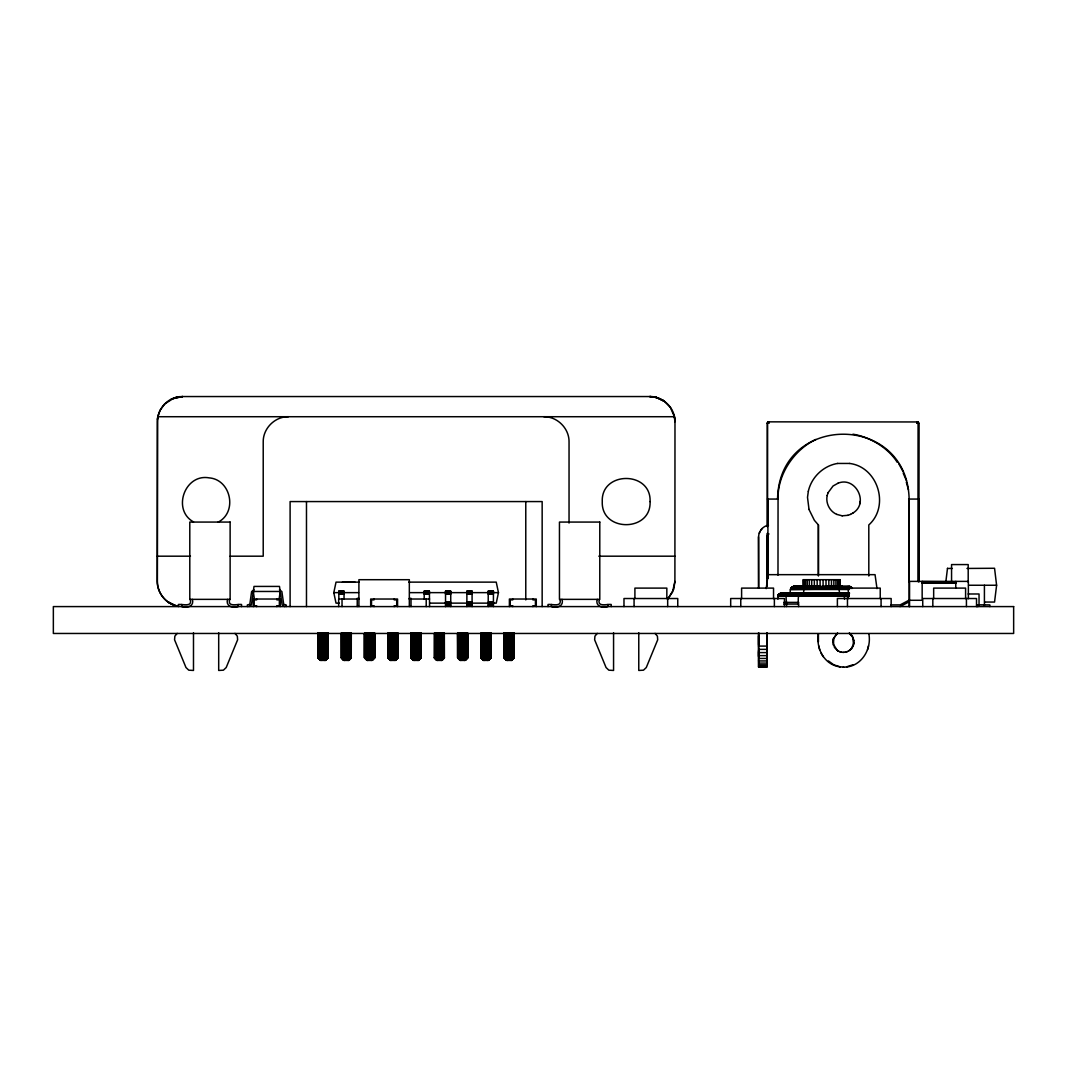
<?xml version="1.0" encoding="UTF-8"?>
<svg xmlns="http://www.w3.org/2000/svg" width="1067" height="1067" viewBox="0 0 1067 1067"><rect width="100%" height="100%" fill="white"/><g stroke="black" fill="none" stroke-linecap="round" stroke-linejoin="round"><path stroke-width="1.5" d="M325.542 660.366L328.036 657.846L328.076 633.051L328.036 657.846L325.555 660.366L320.527 660.366L318.006 657.846L318.006 633.051M364.994 633.051L364.914 657.846L367.248 660.366L365.087 657.846L364.714 633.051L364.767 657.846L367.181 660.366L364.581 657.846L364.567 633.051L364.661 657.846L367.061 660.366L372.103 660.366L374.624 657.846L374.624 633.051L374.584 657.846L372.09 660.366L374.517 657.846L374.464 633.051L374.517 657.846L371.996 660.366L374.264 657.846L374.33 633.051M421.052 657.846L420.998 633.051L421.052 657.846L411.088 657.846L411.168 633.051L411.088 657.846L413.663 660.366L411.128 657.846L411.115 633.051L411.208 657.846L413.609 660.366L418.651 660.366L421.172 657.846L421.172 633.051L421.132 657.846L418.624 660.366L421.052 657.846L421.145 633.051M504.624 633.051L504.544 657.846L506.878 660.366L504.291 657.846L504.198 633.051L504.184 657.846L506.705 660.366L511.733 660.366L514.254 657.846L514.254 633.051M767.04 644.761L767.013 635.585L767.013 667.102L758.61 667.102L758.61 635.625L758.637 644.761M777.91 599.174L778.216 595.079L780.684 593.199L849.385 593.145M786.299 606.59C787.926 603.602 782.778 591.491 790.5 593.145C787.966 584.623 799.17 585.356 804.305 586.423L804.305 579.701M798.636 606.59C798.69 602.722 796.049 591.932 803.651 593.145L803.784 588.357L804.798 586.477M318.286 633.051L318.219 657.846L320.634 660.366L318.046 657.846L318.019 633.051L318.366 657.846L320.7 660.366L318.54 657.846L318.459 633.051L318.366 657.846M325.448 660.366L327.862 657.846L327.782 633.051L327.862 657.846L325.502 660.366L327.716 657.846L327.636 633.051L327.542 657.846L325.288 660.366L327.329 657.846L327.436 633.051L327.542 657.846M374.584 657.846L374.557 633.051L374.624 657.846L364.554 657.846L364.621 633.051L364.554 657.846L367.128 660.366M364.661 657.846L364.714 633.051M411.208 657.846L411.248 633.051L411.315 657.846L413.716 660.366L411.449 657.846M411.315 657.846L411.382 633.051L411.635 657.846L413.876 660.366L411.835 657.846M465.132 660.366L467.599 657.846L467.426 633.051L467.493 657.846L465.079 660.366L467.679 657.846L467.693 633.051L467.706 657.846L465.199 660.366L460.157 660.366L457.743 657.846L457.93 633.051L458.17 657.846L460.424 660.366L458.383 657.846M504.718 657.846L504.824 633.051L504.931 657.846L507.078 660.366L504.718 657.846L504.344 633.051L504.224 657.846L506.718 660.366M506.812 660.366L504.398 657.846L504.344 633.051M504.398 657.846L504.464 633.051M758.637 650.003L758.61 656.592L758.584 651.604M767.04 650.003L767.013 656.592L766.973 650.003M318.54 657.846L318.646 633.051M325.062 660.366L327.089 657.846L327.209 633.051L327.329 657.846M365.087 657.846L365.181 633.051L365.287 657.846L367.435 660.366M365.287 657.846L365.407 633.051L365.528 657.846L367.555 660.366L365.808 657.846M371.609 660.366L373.637 657.846L373.757 633.051M373.877 657.846L371.729 660.366L374.09 657.846L374.17 633.051L374.264 657.846M411.635 657.846L411.729 633.051M418.157 660.366L420.185 657.846L420.305 633.051M420.425 657.846L418.277 660.366L420.625 657.846L420.718 633.051L420.945 657.846L418.544 660.366L420.811 657.846M458.076 633.051L457.996 657.846L460.33 660.366L457.85 657.846L457.663 633.051L457.636 657.846L460.157 660.366L457.676 657.846L457.636 633.051L457.676 657.846L467.706 657.846L467.546 633.051M458.17 657.846L458.277 633.051M466.452 657.846L464.572 660.366L466.732 657.846L466.839 633.051L466.973 657.846L464.825 660.366M466.973 657.846L467.066 633.051L467.173 657.846L464.932 660.366L467.346 657.846L467.266 633.051L467.173 657.846M504.931 657.846L505.038 633.051L505.171 657.846L507.198 660.366M513.507 657.846L511.36 660.366L513.267 657.846L513.387 633.051M513.72 657.846L513.801 633.051L513.894 657.846L511.56 660.366L513.72 657.846L513.614 633.051M318.753 657.846L320.9 660.366L318.993 657.846L319.113 633.051M321.3 660.366L319.553 657.846L319.713 633.051M324.781 660.366L326.529 657.846L326.675 633.051M365.528 657.846L365.661 633.051M367.835 660.366L366.101 657.846L366.248 633.051M371.329 660.366L373.077 657.846L373.21 633.051M414.103 660.366L412.075 657.846L412.209 633.051M414.383 660.366L412.636 657.846L412.796 633.051M417.877 660.366L419.624 657.846L419.758 633.051M460.651 660.366L458.623 657.846L458.757 633.051M460.931 660.366L459.183 657.846L459.343 633.051M464.425 660.366L466.159 657.846L466.306 633.051M505.171 657.846L505.291 633.051M507.479 660.366L505.731 657.846L505.891 633.051M510.96 660.366L512.707 657.846L512.854 633.051M190.206 599.361C192.7 607.523 182.684 603.922 178.362 604.482L178.362 606.59M321.634 660.366L320.22 657.846L320.393 633.051M322.007 660.366L320.967 657.846L321.154 633.051M323.674 660.366L324.515 633.051M324.075 660.366L325.115 657.846L325.302 633.051M324.448 660.366L325.862 657.846L326.035 633.051M368.168 660.366L366.768 657.846L366.941 633.051M368.542 660.366L367.515 657.846L367.702 633.051M370.222 660.366L371.049 633.051M370.622 660.366L371.663 657.846L371.85 633.051M370.996 660.366L372.41 657.846L372.57 633.051M414.716 660.366L413.302 657.846L413.489 633.051M415.09 660.366L414.049 657.846L414.249 633.051M416.77 660.366L417.597 633.051M417.17 660.366L418.211 657.846L418.397 633.051M417.544 660.366L418.958 657.846L419.118 633.051M461.264 660.366L459.85 657.846L460.024 633.051M461.638 660.366L460.597 657.846L460.784 633.051M463.305 660.366L464.145 633.051M463.718 660.366L464.745 657.846L464.932 633.051M464.092 660.366L465.492 657.846L465.665 633.051M507.812 660.366L506.398 657.846L506.572 633.051M508.185 660.366L507.145 657.846L507.332 633.051M509.853 660.366L510.693 633.051M510.253 660.366L511.293 657.846L511.48 633.051M510.626 660.366L512.04 657.846L512.213 633.051M559.882 599.361C562.376 607.523 552.359 603.922 548.038 604.482L548.038 606.59M769 421.958L768.013 423.186M916.86 421.958L917.553 421.852M192.313 599.361C194.621 606.123 186.898 608.577 181.723 606.59L181.723 604.482M322.407 660.366L321.967 633.051M322.821 660.366L322.821 633.051M323.248 660.366L323.674 633.051M346.095 633.051L346.095 660.366M368.955 660.366L368.515 633.051M369.369 660.366L369.369 633.051M369.796 660.366L370.222 633.051M392.643 633.051L392.643 660.366M415.49 660.366L415.063 633.051M415.917 660.366L415.903 633.051M416.343 660.366L416.757 633.051M439.177 633.051L439.191 660.366M462.038 660.366L461.611 633.051M462.464 660.366L462.451 633.051M462.891 660.366L463.305 633.051M485.725 633.051L485.738 660.366M508.586 660.366L508.145 633.051M509.012 660.366L508.999 633.051M509.439 660.366L509.853 633.051M561.976 599.361C564.283 606.123 556.574 608.577 551.399 606.59L551.399 604.482M768.733 423.186C765.626 424.026 769.28 420.625 768.814 422.265M833.354 644.108L833.554 638.813L836.355 634.305M833.127 642.334L833.58 638.813M853 512.987C869.352 503.184 855.587 475.962 837.995 483.218M172.841 398.471C163.624 402.219 157.329 411.849 157.356 421.758L157.356 581.395C157.356 591.291 163.638 600.921 172.841 604.669M767.32 526.671L767.36 423.186L769 421.772L767.506 423.186L767.493 526.671M777.563 499.063C778.857 412.889 907.177 412.329 909.124 499.063L909.124 606.603M777.99 575.166L778.056 499.063C777.309 473.908 794.955 449.194 815.868 439.457M767.707 422.465L767.4 423.452L768.48 421.852M768.48 423.186L768.88 421.958M674.984 581.395L673.744 589.184L668.462 598.214M758.544 588.157L758.544 536.834C758.77 530.913 763.425 525.818 768.467 525.217M766.946 578.221L766.946 536.834L768.907 533.847M767.066 586.503L767.586 534.86M843.29 667.102C860.589 667.782 872.072 649.643 868.818 633.651M346.522 660.366L346.735 633.051M393.069 660.366L393.283 633.051M439.617 660.366L439.831 633.051M486.165 660.366L486.379 633.051M768.24 423.186L769.16 421.772M945.802 582.195L947.496 568.271M966.969 568.444L994.551 568.271L996.605 585.25L994.551 602.055L984.814 602.055M827.192 495.528C825.485 503.037 829.659 511.266 836.701 514.374M851.173 648.829L853.573 644.108L852.666 637.159M853.573 644.108L853.8 642.334M808.333 491.3L807.506 497.342L809.013 509.426M254.359 598.934L253.306 591.465L254.013 586.423L279.487 586.423L280.194 591.465L279.141 598.934M766.173 588.624L768.133 574.66L875.047 574.66L877.007 588.624M767.827 423.186L768.453 421.958M798.649 596.213L849.079 595.639M157.476 419.384L158.249 415.103M339.333 603.135L336.025 603.135L333.798 592.638L336.025 582.129L359.152 582.129M408.701 582.129L496.235 582.129L498.462 592.638L496.235 603.135L430.174 603.135M859.655 503.984L860.255 501.197M867.564 649.683L868.485 645.842M346.948 660.366L347.589 633.051M393.496 660.366L394.123 633.051M440.031 660.366L440.671 633.051M486.579 660.366L487.219 633.051M790.554 589.197L803.731 588.637M778.51 594.572L786.432 595.079L778.35 594.826L777.95 595.919L798.85 595.359L778.016 595.639L778.51 594.572L848.692 594.572M827.165 495.528L828.032 492.807M853.333 645.802L854.013 640.56M808.319 491.3C811.413 477.256 823.337 465.826 837.528 463.451M347.349 660.366L348.389 657.846L348.389 633.051M393.896 660.366L394.937 657.846L394.937 633.051M440.444 660.366L441.485 657.846L441.485 633.051M486.979 660.366L488.019 657.846L488.019 633.051M759.957 531.499L759.251 533.207M828.005 492.807L833.06 485.992L838.022 483.218M853.36 645.802L851.479 648.829L848.412 651.057M347.722 660.366L349.136 657.846L349.136 633.051M394.27 660.366L395.684 657.846L395.684 633.051M440.818 660.366L442.231 657.846L442.231 633.051M487.352 660.366L488.766 657.846L488.766 633.051M348.055 660.366L349.803 657.846L349.803 633.051M394.603 660.366L396.35 657.846L396.35 633.051M441.151 660.366L442.885 657.846L442.885 633.051M487.686 660.366L489.433 657.846L489.433 633.051M324.928 660.366L326.822 657.846M350.096 657.846L348.202 660.366L350.363 657.846L350.363 633.051M487.846 660.366L489.726 657.846M441.431 660.366L443.459 657.846L443.459 633.051M487.979 660.366L490.006 657.846L490.006 633.051M667.515 599.214L672.503 592.118L674.904 581.395L674.984 421.758C675.278 408.274 663.207 396.27 649.776 396.551L182.484 396.551L176.602 397.244L171.04 399.298M348.456 660.366L350.603 657.846L350.603 633.051M397.151 657.846L395.003 660.366L396.911 657.846L396.911 633.051M490.233 657.846L488.099 660.366L490.447 657.846L490.447 633.051M762.118 528.525L760.918 529.926M441.658 660.366L443.899 657.846L443.899 633.051M444.085 633.051L444.219 657.846L441.871 660.366L444.085 657.846M341.307 633.051L341.28 657.846L343.801 660.366L348.829 660.366L351.136 657.846M397.898 633.051L397.858 657.846L395.364 660.366L397.684 657.846L397.791 633.051M441.818 660.366L444.219 657.846M490.873 633.051L490.767 657.846L488.353 660.366L490.62 657.846L490.62 633.051M511.627 660.366L514.041 657.846L513.974 633.051L514.147 657.846L511.72 660.366L514.147 657.846L514.241 633.051L514.254 657.846L504.184 657.846L504.184 633.051M341.387 633.051L341.493 657.846L343.854 660.366L341.307 657.846L351.35 657.846L348.829 660.366L351.243 657.846L351.31 633.051M395.323 660.366L397.791 657.846M490.873 657.846L488.406 660.366L483.431 660.366L480.91 657.846L480.91 633.051L481.124 657.846L483.538 660.366L480.95 657.846L490.98 657.846L490.98 633.051M348.816 660.366L351.31 657.846M434.402 633.051L434.362 657.846L436.883 660.366L441.925 660.366L444.405 657.846L444.325 633.051M441.925 660.366L444.432 657.846L434.362 657.846M849.892 650.07L851.479 648.829M837.422 633.198L833.247 638.813L833.567 645.802M836.328 634.305L837.742 633.198M177.215 633.398L174.855 636.159L174.561 639.787L185.978 667.529L188.779 670.183L193.487 670.449L193.487 632.784M597.293 633.398L594.933 636.159L594.639 639.787L606.056 667.529L608.857 670.183L613.565 670.449L613.565 632.784M840.729 587.21L849.892 586.477L852.36 588.357L790.82 588.357M218.001 522.203C237.781 512.32 231.059 479.51 209.132 477.869C184.711 473.415 171.774 510.053 193.554 521.923M177.562 397.044L174.695 397.791L182.484 396.551L173.841 398.111L164.745 403.94L160.023 410.315L157.583 417.811L157.276 581.395C157.102 593.465 166.759 604.762 178.763 606.216M850.519 514.374L853.026 512.987M768.533 421.852L917.793 421.958L916.86 421.772L917.38 423.186M848.745 651.057L845.064 652.244M852.84 664.808L846.571 666.835M171.84 398.951L182.564 396.551M847.825 515.321L850.546 514.374M847.118 651.79L843.29 652.39M847.852 515.321L842.17 515.814M178.042 396.964L180.19 396.671L178.843 396.831M180.19 396.671L178.576 396.871L180.51 396.631M900.001 606.59L909.297 601.735M837.515 463.451L849.705 463.451M254.039 589.784L251.625 591.558L249.798 604.309L247.397 604.909L247.397 606.59M254.039 591.465L253.212 592.185L251.399 604.802L248.984 606.59M288.423 416.717C274.953 416.463 262.962 428.454 263.216 441.925L263.216 556.187L230.139 556.187M909.297 600.054L900.148 604.896L891.052 604.909M820.096 579.701L820.096 586.423L793.288 586.477L849.892 586.477L823.084 586.423L823.084 579.701M787.393 593.199L803.651 593.145M820.096 586.423L793.288 586.477L811.707 586.423L811.707 579.701M157.876 416.717L674.384 416.717L674.904 421.758M768.013 422.092L768.84 422.092M917.02 422.092C918.047 421.958 916.593 421.238 917.833 423.186M917.046 422.265L918.394 422.465L917.073 422.465M767.506 422.692L768.76 422.692M917.62 423.186C915.779 419.918 920.688 424.479 917.127 423.186M767.4 422.932L768.747 422.932M917.113 422.932L918.62 422.932M918.714 499.063L918.714 423.452L916.98 421.958M852.92 434.202C868.805 436.63 887.731 447.1 897.294 462.384M898.721 463.638L903.202 471.841M906.47 480.603L903.242 473.308M908.457 489.74L906.296 482.124M767.48 499.063L778.056 499.063M908.631 499.063L919.14 499.063L919.14 581.768M758.544 536.834L758.664 588.157M157.356 556.187L190.446 556.187M598.814 556.187L674.904 556.187M947.496 568.444L952.364 568.444M922.155 581.622L955.765 581.808M922.155 582.035L955.765 582.035M922.155 582.302L955.765 582.302M922.155 582.595L955.765 582.595M922.155 582.902L955.765 582.902M922.155 583.236L955.765 583.236M968.596 585.25L996.605 585.25M792.714 586.623L850.466 586.623M792.181 586.877L850.999 586.877M791.701 587.21L851.479 587.21M791.287 587.624L851.893 587.624M791.114 587.85L852.066 587.85M849.292 588.917L790.514 589.491L849.372 589.491M338.839 598.974L338.839 591.118L344.041 591.118L344.041 598.974M424.199 598.974L424.199 591.118L429.401 591.118L429.574 606.59M445.539 606.59L445.539 591.118L450.741 591.118L450.741 606.59M472.081 606.59L472.081 591.118L466.879 591.118L466.879 606.59M488.219 606.59L488.219 591.118L493.421 591.118L493.421 606.59M338.839 591.171L344.041 591.305M424.199 591.171L429.401 591.305M445.539 591.171L450.741 591.305M466.879 591.305L472.081 591.171M488.219 591.171L493.421 591.305M253.306 591.465L280.194 591.465M338.839 591.531L344.041 591.531M424.199 591.531L429.401 591.531M445.539 591.531L450.741 591.531M466.879 591.531L472.081 591.531M488.219 591.531L493.421 591.531M338.839 591.825L344.041 591.825M424.199 591.825L429.401 591.825M445.539 591.825L450.741 591.825M466.879 591.825L472.081 591.825M488.219 591.825L493.421 591.825M338.839 592.198L344.041 592.198M424.199 592.198L429.401 592.198M445.539 592.198L450.741 592.198M466.879 592.198L472.081 592.198M488.219 592.198L493.421 592.198M333.798 592.638L358.565 592.638M409.675 592.638L498.462 592.638M338.839 593.105L344.041 593.105M424.199 593.105L429.401 593.105M445.539 593.105L450.741 593.105M466.879 593.105L472.081 593.105M488.219 593.105L493.421 593.105M780.11 593.345L849.559 593.199M779.577 593.599L848.798 593.599M338.839 593.625L344.041 593.625M424.199 593.625L429.401 593.625M445.539 593.625L450.741 593.625M466.879 593.625L472.081 593.625M488.219 593.625L493.421 593.625M779.097 593.932L848.238 593.932M968.116 593.986L979.039 593.986L979.039 605.016M338.839 594.146L344.041 594.146M424.199 594.146L429.401 594.146M445.539 594.146L450.741 594.146M466.879 594.146L472.081 594.146M488.219 594.146L493.421 594.146M778.683 594.346L848.558 594.346M798.69 595.919L778.216 595.079L848.919 595.079M849.012 595.359L778.216 595.079M833.847 579.701L833.847 586.423L838.835 586.877L839.529 593.145C844.224 591.692 844.117 598.787 849.132 595.919M777.91 596.213L849.159 596.213M358.912 598.347L357.232 598.347L357.232 606.59M409.328 598.347L411.008 598.347L411.008 606.59M359.086 599.027L338.666 599.027L338.666 606.59M409.154 599.027L429.574 599.027M909.551 600.281L922.155 600.281L922.155 581.382M445.539 602.188L450.741 602.188M466.879 602.188L472.081 602.188M488.219 602.188L493.421 602.188M445.539 602.428L450.741 602.428M466.879 602.428L472.081 602.428M488.219 602.428L493.421 602.428M783.765 602.388L798.663 602.388M445.539 602.655L450.741 602.655M466.879 602.655L472.081 602.655M488.219 602.655L493.421 602.655M445.539 602.882L450.741 602.882M466.879 602.882L472.081 602.882M488.219 602.882L493.421 602.882M445.539 603.268L450.741 603.268M466.879 603.268L472.081 603.268M488.219 603.268L493.421 603.268M445.539 603.415L450.741 603.535M466.879 603.535L472.081 603.415M488.219 603.415L493.421 603.535M445.539 603.682L450.741 603.629M466.879 603.682L472.081 603.629M488.219 603.682L493.421 603.629M783.765 604.069L798.663 604.069M229.698 599.361C227.204 607.523 237.221 603.922 241.542 604.482L241.542 606.59M599.374 599.361C596.88 607.523 606.896 603.922 611.218 604.482L611.218 606.59M445.539 605.082L450.741 605.082M466.879 605.082L472.081 605.082M488.219 605.082L493.421 605.082M758.664 646.095L767.066 646.095L767.066 632.851M758.664 649.376L767.066 649.376M758.664 652.591L767.066 652.591M758.664 655.631L767.066 655.631M387.828 657.846L397.898 657.846L395.377 660.366L390.335 660.366L387.828 657.846L390.362 660.366M758.664 658.446L767.066 658.446M758.61 667.102L758.557 660.94L767.053 660.94M758.65 663.087L767.04 663.087M758.637 664.808L767.04 664.808M758.624 666.075L767.026 666.075M758.597 666.835L767.013 666.835L766.946 646.095M655.658 397.244L649.776 396.551L656.338 397.444L664.181 401.139L670.316 407.261L674.384 416.717M839.115 586.463L842.303 586.477L839.356 586.45M839.529 593.145L849.292 593.172M839.276 586.463L842.303 586.477M649.776 396.551L656.338 397.444L664.181 401.139L662.354 399.965M543.837 416.717C557.307 416.463 569.298 428.454 569.044 441.925L569.044 523.07M839.649 666.782L843.624 667.102M279.461 589.784L281.875 591.558L283.702 604.309L286.103 604.909L286.103 606.59M279.461 591.465L280.288 592.185L282.101 604.802L284.516 606.59M841.516 652.244L843.624 652.39M977.919 606.59L976.665 606.243M916.86 421.772L918.527 422.692M651.75 396.631L657.565 397.791L664.594 401.365M842.196 515.814L836.675 514.374M653.151 396.791L656.338 397.444L654.218 396.964M840.022 666.835L833.754 664.808L828.445 660.94M840.009 666.835C824.444 665.008 815.775 648.389 818.389 633.878M849.679 463.451C877.874 466.999 889.985 506.038 868.805 524.951L868.818 576.007M839.796 651.79L841.85 652.244M917.046 421.798L918.033 423.186M175.922 605.696L168.079 602.015L169.906 603.188M174.695 605.362L167.666 601.775M838.169 651.057L840.116 651.79M977.505 604.789L989.843 604.909L989.843 606.59M836.995 650.07L838.502 651.057M838.182 651.057L834.354 647.402M917.54 421.958L918.527 423.186L918.46 581.622M655.045 633.398L657.405 636.159L657.699 639.787L646.282 667.529L643.481 670.183L638.773 670.449L638.773 632.784M234.967 633.398L237.327 636.159L237.621 639.787L226.204 667.529L223.403 670.183L218.695 670.449L218.695 632.784M849.479 633.198L852.066 635.652L854.04 640.56M849.172 633.198L852.68 637.159M837.021 650.07L833.327 644.108M436.896 660.366L434.402 657.846L436.937 660.366L434.576 657.846L434.576 633.051M481.017 657.846L483.484 660.366M388.041 633.051L387.935 657.846L390.389 660.366L388.175 657.846L388.175 633.051M320.58 660.366L318.113 657.846L318.166 633.051L318.006 657.846L328.076 657.846L328.062 633.051M388.041 657.846L390.442 660.366M341.493 657.846L343.907 660.366L341.64 657.846L341.64 633.051M434.896 657.846L437.15 660.366L434.722 657.846L434.896 633.051M390.602 660.366L388.361 657.846L388.361 633.051M818.416 576.007L818.416 524.951L814.388 520.336L808.986 509.426M483.804 660.366L481.657 657.846L481.657 633.051M435.109 657.846L437.257 660.366L435.349 657.846L435.349 633.051M342.027 657.846L344.161 660.366L341.813 657.846L341.813 633.051M918.033 422.265L918.46 423.452M390.829 660.366L388.801 657.846L388.801 633.051M344.281 660.366L342.254 657.846L342.254 633.051M505.438 657.846L507.332 660.366M482.164 657.846L484.058 660.366L481.897 657.846L481.897 633.051M342.534 657.846L344.414 660.366M484.205 660.366L482.457 657.846L482.457 633.051M437.657 660.366L435.91 657.846L435.91 633.051M391.109 660.366L389.375 657.846L389.375 633.051M344.574 660.366L342.827 657.846L342.827 633.051M821.163 653.337L823.231 656.712M484.538 660.366L483.124 657.846L483.124 633.051M437.99 660.366L436.576 657.846L436.576 633.051M391.442 660.366L390.029 657.846L390.029 633.051M344.908 660.366L343.494 657.846L343.494 633.051M484.911 660.366L483.871 657.846L483.871 633.051M438.364 660.366L437.323 657.846L437.323 633.051M391.816 660.366L390.775 657.846L390.775 633.051M345.281 660.366L344.241 657.846L344.241 633.051M918.287 422.692L918.714 423.452M844.224 595.079L844.531 599.174M485.312 660.366L484.671 633.051M438.764 660.366L438.137 633.051M392.229 660.366L391.589 633.051M345.681 660.366L345.041 633.051M818.722 645.842L819.643 649.683M674.011 415.103L674.784 419.384M918.34 423.186L918.22 581.622M597.267 599.361C594.959 606.123 602.682 608.577 607.857 606.59L607.857 604.482M511.867 633.051L512.04 657.846M511.106 633.051L511.293 657.846M510.293 633.051L510.493 657.846M509.439 633.051L509.653 657.846M508.586 633.051L508.786 657.846M507.745 633.051L507.945 657.846M506.958 633.051L507.145 657.846M486.165 633.051L485.952 660.366L485.525 633.051M465.319 633.051L465.492 657.846M464.558 633.051L464.745 657.846M463.745 633.051L463.945 657.846M462.891 633.051L463.105 657.846M462.038 633.051L462.251 657.846M461.211 633.051L461.411 657.846M460.41 633.051L460.597 657.846M439.617 633.051L439.404 660.366L438.977 633.051M418.771 633.051L418.958 657.846M418.011 633.051L418.211 657.846M417.197 633.051L417.397 657.846M416.357 633.051L416.557 657.846M415.503 633.051L415.703 657.846M414.663 633.051L414.863 657.846M413.863 633.051L414.049 657.846M393.083 633.051L392.856 660.366L392.429 633.051M372.236 633.051L372.41 657.846M371.476 633.051L371.663 657.846M370.649 633.051L370.849 657.846M369.809 633.051L370.009 657.846M368.955 633.051L369.155 657.846M368.115 633.051L368.315 657.846M367.328 633.051L367.515 657.846M346.535 633.051L346.308 660.366L345.881 633.051M325.688 633.051L325.862 657.846M324.928 633.051L325.115 657.846M324.115 633.051L324.315 657.846M323.261 633.051L323.474 657.846M322.407 633.051L322.607 657.846M321.567 633.051L321.767 657.846M320.78 633.051L320.967 657.846M227.604 599.361C225.297 606.123 233.006 608.577 238.181 606.59L238.181 604.482M513.147 633.051L513.267 657.846M512.547 633.051L512.707 657.846M506.225 633.051L506.398 657.846M505.585 633.051L505.731 657.846M466.599 633.051L466.732 657.846M466.012 633.051L466.159 657.846M459.69 633.051L459.85 657.846M459.05 633.051L459.183 657.846M420.051 633.051L420.185 657.846M419.464 633.051L419.624 657.846M413.142 633.051L413.302 657.846M412.502 633.051L412.636 657.846M373.503 633.051L373.637 657.846M372.917 633.051L373.077 657.846M366.595 633.051L366.768 657.846M365.954 633.051L366.101 657.846M326.969 633.051L327.089 657.846M326.369 633.051L326.529 657.846M320.047 633.051L320.22 657.846M319.406 633.051L319.553 657.846M458.503 633.051L458.623 657.846M420.531 633.051L420.625 657.846M411.955 633.051L412.075 657.846M373.983 633.051L374.09 657.846M318.873 633.051L318.993 657.846M758.557 660.94L758.544 632.851M457.796 633.051L457.85 657.846M327.916 633.051L327.969 657.846M984.414 585.25L984.414 605.469M976.518 606.59L976.518 598.52L922.742 598.52L922.742 606.59M968.369 598.707L968.369 581.382L909.551 581.382L909.551 606.59M968.196 582.222L968.196 564.576L951.564 564.576L951.564 582.222M966.435 598.52L966.435 606.59M965.595 598.52L965.595 588.104L933.665 588.104L933.665 598.52M955.765 581.382L955.765 587.877M932.825 598.52L932.825 606.59M909.057 499.063L909.057 581.795M891.158 606.59L891.158 598.52L837.382 598.52L837.382 606.59M881.075 598.52L881.075 606.59M880.235 598.52L880.235 588.104L848.305 588.104L848.305 598.52M847.465 598.52L847.465 606.59M840.062 586.423L840.062 579.701L803.118 579.701L803.238 586.423M839.942 579.701L839.942 586.423M839.702 579.701L839.702 586.423M839.342 579.701L839.342 586.423M838.875 579.701L838.875 586.423M837.595 579.701L837.595 586.423M835.901 579.701L835.901 586.423M831.473 579.701L831.473 586.423M828.832 579.701L828.832 586.423L838.382 586.477L826.018 586.423L826.018 579.701M818.416 633.651L818.416 641.894M818.389 524.951L818.389 574.94M817.162 579.701L817.162 586.423M814.348 579.701L814.348 586.423M809.333 579.701L809.333 586.423M807.279 579.701L807.279 586.423M805.585 579.701L805.585 586.423M803.838 579.701L803.838 586.423M803.478 579.701L803.478 586.423M784.458 606.59L784.458 598.52L730.682 598.52L730.682 606.59M774.375 598.52L774.375 606.59M773.535 598.52L773.535 588.104L741.605 588.104L741.605 598.52M767.92 499.063L767.92 578.461M767.493 533.34L767.493 578.287M767.333 533.34L767.32 578.287M766.946 632.851L767.04 646.535M758.664 632.851L758.637 646.535M740.765 598.52L740.765 606.59M677.758 606.59L677.758 598.52L623.982 598.52L623.982 606.59M667.675 598.52L667.675 606.59M666.835 598.52L666.835 588.104L634.905 588.104L634.905 598.52M634.065 598.52L634.065 606.59M542.156 606.59L542.156 501.57L290.104 501.57L290.104 606.59M536.274 606.59L536.274 599.027L509.386 599.027L509.386 606.59M532.913 599.027L532.913 599.867L535.434 599.867L535.434 605.749L532.913 605.749L532.913 606.59M525.778 501.57L525.778 599.907M512.747 599.027L512.747 599.867L510.226 599.867L510.226 605.749L512.747 605.749L512.747 606.59M509.226 633.051L509.226 660.366M481.444 633.051L481.444 657.846L483.698 660.366L481.27 657.846L481.27 633.051M462.678 633.051L462.678 660.366M443.699 633.051L443.699 657.846M426.213 599.027L426.213 606.59M416.13 633.051L416.13 660.366M409.328 606.59L409.328 579.701L358.912 579.701L358.912 606.59M397.564 606.59L397.564 599.027L370.676 599.027L370.676 606.59M397.538 633.051L397.538 657.846L395.19 660.366L397.364 657.846L397.364 633.051M394.203 599.027L394.203 599.867L396.724 599.867L396.724 605.749L394.203 605.749L394.203 606.59M388.561 633.051L388.561 657.846M374.037 599.027L374.037 599.867L371.516 599.867L371.516 605.749L374.037 605.749L374.037 606.59M369.582 633.051L369.582 660.366M354.924 582.129L342.427 582.129M351.136 633.051L350.99 657.846L348.656 660.366L350.816 657.846L350.816 633.051M342.027 599.027L342.027 606.59M323.034 633.051L323.034 660.366M306.482 501.57L306.482 606.576M280.194 606.59L280.194 599.027L253.306 599.027L253.306 606.59M276.833 599.027L276.833 599.867L279.354 599.867L279.354 605.749L276.833 605.749L276.833 606.59M256.667 599.027L256.667 599.867L254.146 599.867L254.146 605.749L256.667 605.749L256.667 606.59M650.07 501.57C651.417 532.34 600.921 532.366 602.268 501.57C600.921 470.787 651.417 470.8 650.07 501.57M490.953 657.846L488.446 660.366L490.98 657.846M230.125 522.07L189.793 522.07L189.793 599.361L230.125 599.361L230.125 522.07M599.787 522.07L559.455 522.07L559.455 599.361L599.787 599.361L599.787 522.07M1013.65 606.59L53.35 606.59L53.35 633.465L1013.65 633.465L1013.65 606.59"/></g></svg>
